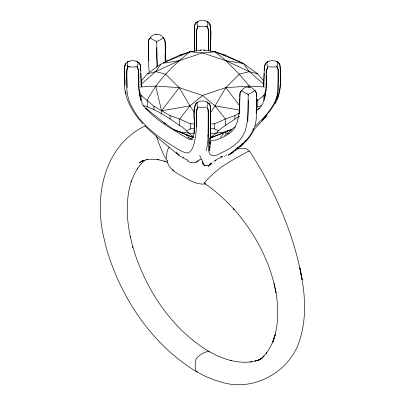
<?xml version="1.0" encoding="UTF-8"?>
<svg xmlns="http://www.w3.org/2000/svg" width="405" height="405" viewBox="0 0 405 405"><rect width="100%" height="100%" fill="white"/><g stroke="black" fill="none" stroke-linecap="round" stroke-linejoin="round"><path stroke-width="0.61" d="M149.156 71.817L148.453 63.003L148.377 42.479L148.726 39.817L149.825 38.207A4.298 3.498 -0.5 0 1 149.946 38.1L150.969 36.931A10.019 7.665 26.9 0 1 155.626 34.263L157.935 34.243A10.019 7.67 -27.3 0 1 162.587 36.931L164.44 39.012L165.068 40.905L165.326 53.182L166.045 61.666M148.367 43.998L148.61 40.227L150.073 38.014M157.469 66.648L156.867 57.216L156.775 42.044M156.775 41.882L156.963 41.351M156.775 34.638L156.775 34.152M156.775 48.853L156.775 47.623M254.603 126.8C257.772 117.131 256.173 106.763 256.618 96.785L256.223 92.502L254.016 89.718A10.019 7.67 -27.3 0 0 249.369 87.029L247.05 87.034A10.019 7.67 27.3 0 0 242.398 89.718L240.595 91.717L239.993 93.231L239.578 107.614L238.94 114.21L237.279 121.951L234.87 127.61L232.936 130.258L230.278 132.789L224.891 136.298L217.065 139.745L209.841 141.188M239.8 96.785L240.038 93.013L241.441 90.847A4.89 4.03 1.2 0 1 241.562 90.76L241.663 90.695M248.209 94.405L249.622 93.631A9.988 2.84 -17.8 0 0 253.92 91.166M248.209 86.979L248.209 87.278M248.209 94.593L248.169 94.193M248.209 100.41L247.799 121.703M248.209 95.291L248.209 94.507M266.414 73.826C265.007 71.057 268.485 67.802 267.432 65.893A10.019 5.255 29.4 0 1 267.427 62.092L269.072 61.15A10.019 8.672 0 0 1 275.648 61.145L277.288 62.097A10.019 5.28 -29.1 0 1 277.334 65.883M265.731 92.006C267.69 83.8 264.313 74.464 267.887 66.744M199.204 26.502L198.025 26.411L196.683 29.859L196.192 50.873M210.651 123.692L210.625 108.383L210.19 105.594L208.772 103.179L209.279 103.781M256.618 98.126L256.193 113.324M266.409 75.168L265.827 91.079L264.207 98.764M208.307 50.088L208.398 31.134L207.947 28.299L206.803 26.426L207.421 25.555A10.019 5.28 -29.1 0 0 207.421 21.759L207.355 21.667M239.8 98.126L239.37 113.932M210.494 134.5L210.635 125.185M264.182 70.576L264.445 66.106L265.766 63.175M208.772 22.508L210.19 24.923L210.625 27.712L210.711 51.126M264.171 73.416L263.65 86.66M210.509 133.696L210.529 132.05M210.509 133.655L210.519 132.86M248.209 94.689L248.209 95.099C248.073 105.989 248.751 117.096 246.032 127.747C243.481 139.502 233.3 147.223 222.968 152.067C219.662 153.232 216.397 156.588 212.605 155.495C207.77 155.019 208.843 149.116 208.524 145.709C207.745 133.361 209.749 120.675 207.76 108.479C207.188 107.35 207.274 107.492 207.8 108.575A5.012 2.896 60 0 1 208.221 110.054M196.729 126.724L196.612 111.785L197.184 108.575A4.01 2.303 -60 0 1 197.534 107.857L197.599 107.735M210.428 136.834L210.473 135.189M210.494 134.43L210.448 136.07M210.377 138.307L210.286 140.378M208.099 136.034L208.231 110.059M209.709 149.02L209.805 147.03L209.658 150.938L209.512 149.136M210.018 144.727L210.124 142.778L209.765 147.764L209.942 145.765M210.053 144.155L210.21 141.634L210.084 143.547L210.17 142.221M209.729 148.65L209.901 146.225M124.942 85.364C125.737 78.18 122.305 69.781 126.056 63.155M207.902 139.629L207.314 145.749L206.079 150.797M124.502 68.572L124.624 66.769M264.242 67.837L264.404 66.339L263.609 86.675M264.197 68.698L264.232 68.217M210.256 136.455L210.625 108.383L210.19 105.594L209.036 103.528M277.987 91.252L278.093 69.721M194.461 26.715L194.41 50.802M193.914 133.24L194.197 129.939L194.177 130.364C195.615 121.52 191.722 111.223 196.212 103.179L195.792 103.675M239.061 117.03L239.152 116.26M277.896 92.193L277.258 96.106A48.403 38.85 7.1 0 1 275.982 100.303C273.679 106.53 269.522 111.886 264.966 116.63M210.089 138.11L209.233 143.269M262.217 358.06L259.357 359.858L264.131 355.97L262.632 357.281L266.839 352.573L266.338 353.276L269.943 347.774L272.914 341.547L275.228 334.657L272.712 342.184C278.726 326.455 278.675 309.116 275.997 292.693L276.018 292.785C270.287 261.488 254.674 232.5 233.609 208.853L234.156 209.461C225.195 199.63 215.232 190.704 204.272 183.156C208.651 177.375 214.908 172.333 220.659 167.559A6.733 0.8 -34.9 0 1 222.553 166.212L235.781 158.163L248.786 151.065A6.733 0.8 -34.9 0 1 249.394 150.969L249.257 151.556M265.599 93.018L265.072 96.076M126.902 69.716C126.593 82.088 125.383 95.352 131.711 106.571C141.603 126.365 160.567 138.697 178.919 149.799C181.855 151.141 184.817 153.196 188.158 152.928C193.636 150.194 194.076 142.752 195.407 137.427C196.962 128.375 196.131 119.156 196.769 110.049M194.496 26.76L194.937 24.548L196.212 22.508L195.706 23.105M193.737 134.384L193.286 136.379M249.045 87.272L249.333 86.068L239.33 74.171L225.833 60.694L215.009 51.794L203.685 50.012M264.399 66.385L265.761 63.19M124.953 65.266L124.689 66.304M256.502 110.519C262.217 107.279 264.106 100.774 265.508 94.79M126.988 62.755L126.937 62.922A5.078 2.931 60 0 1 127.276 62.157L128.015 61.621M266.718 62.76L266.667 62.922A5.078 2.931 60.3 0 1 267.006 62.157L267.887 61.585M252.933 129.868L253.353 128.719M196.85 22.422L197.883 21.283M277.101 99.225C280.974 88.32 281.217 75.932 279.794 64.562M253.92 129.468C250.305 138.52 242.438 144.838 235.234 150.989M263.893 100.592L263.893 95.347L265.736 90.654M253.697 129.104L254.406 127.383M127.043 62.603L127.843 61.687A3.883 2.238 58.6 0 1 128.086 61.601L129.337 61.15M266.774 62.603L267.74 61.626M277.288 65.893L276.499 66.774M195.504 104.06C192.659 113.522 195.245 123.996 194.289 133.817M252.72 130.445L251.662 132.567M137.305 66.395L137.553 65.893A10.019 5.28 -29.1 0 0 137.553 62.097L137.234 61.712M275.056 103.918C281.819 92.193 281.298 77.765 279.885 64.775M251.394 133.098C248.478 138.348 244.109 142.59 239.638 146.524M198.161 107.097L197.711 107.548A4.283 2.44 -60 0 0 197.579 107.776L197.508 107.897A4.445 2.557 -60 0 0 196.795 110.044M198.101 160.633L197.194 161.711L196 162.273A4.121 2.481 5.1 0 1 194.086 162.339M150.604 37.488L150.787 37.184M201.3 50.012L189.975 51.794C173.087 65.311 157.125 80.863 147.228 100.349L147.228 106.763C158.907 111.294 169.366 118.341 179.602 125.454C185.065 128.39 188.163 133.508 193.403 136.637M210.489 112.585L215.009 105.882L225.833 87.647L239.33 74.171L249.333 71.614L257.757 73.918L263.893 81.243M239.178 116.311L225.382 125.454L218.224 130.683L216.979 132.734L210.109 137.7M137.133 66.688C140.667 74.803 137.26 86.209 139.907 95.089M197.772 107.447L198.025 107.082L197.584 106.272A10.019 5.255 29.4 0 1 197.564 102.43L199.204 101.483A10.019 8.672 0 0 1 205.78 101.483L207.421 102.43A10.019 5.255 -29.4 0 1 207.426 106.226C206.626 106.935 207.588 107.765 206.722 107.102M169.128 147.116C166.87 150.422 166.298 154.629 166.738 158.537M220.386 137.442L223.692 133.539M126.021 63.2C122.826 68.172 125.236 74.682 124.487 80.17C123.186 96.744 132.06 111.886 142.838 123.733M208.403 166.895L210.089 164.531M210.772 164.455L210.038 164.673L210.696 163.822M140.677 84.685L155.652 71.614L161.175 64M225.382 125.454L225.382 119.04L215.009 105.882L202.49 95.438L179.152 87.647L161.544 110.778L161.544 113.678M264.662 86.989L249.333 86.068L225.833 87.647L202.49 95.438L189.975 105.882L179.602 119.04L179.602 125.454M266.323 115.891L262.121 120.811L266.844 115.222L260.481 122.745L253.383 130.197M141.092 81.243L147.228 73.918L160.532 64.203M207.249 21.536L205.78 20.812A10.019 8.647 0.2 0 0 199.209 20.827L197.564 21.759A10.019 5.25 29 0 0 197.529 25.55M163.073 37.797L163.266 37.873M196.212 22.508L194.795 24.923L194.359 27.712L194.435 51.465M210.792 163.711L211.035 163.423M128.157 61.585L127.722 62.066A10.019 5.25 29 0 0 127.661 65.883M237.927 147.106L231.701 153.247M192.633 138.92C190.37 141.441 187.267 137.518 184.882 136.799C171.31 128.299 156.441 120.974 146.104 108.363M253.95 91.115L254.381 90.72M244.782 141.345L245.486 140.621M197.873 21.384L197.969 21.262A3.837 2.222 61.4 0 0 197.731 21.343L197.184 21.774A5.012 2.896 60 0 0 196.83 22.503M162.962 37.923L162.587 38.267A10.019 2.84 -17.9 0 1 157.94 40.956L157.413 41.173M210.038 164.673L210.322 164.395M144.631 160.36L141.588 163.25L137.093 169.052L137.892 167.974L134.085 174.611L131.073 181.982L131.468 180.898C125.53 198.961 126.562 218.482 130.324 236.879L130.162 236.155L132.921 247.374L132.754 246.746C145.162 288.679 170.849 328.298 208.696 351.322L209.258 352.021M241.699 144.357L242.519 143.593M255.115 126.259C265.245 116.438 276.731 105.087 277.967 90.229C278.215 83.805 278.351 77.37 278.235 70.946C278.25 69.731 277.693 68.035 277.131 67.195M231.918 129.757L227.078 133.721M231.726 153.222L232.252 152.806M240.697 146.286L243.344 143.876M240.853 145.137L228.703 155.12M256.411 101.534L263.893 95.347M227.777 130.547C226.451 131.144 223.924 134.718 227.195 133.893M199.807 159.717L196 162.273M212.772 162.233L213.05 162.01M230.283 153.91L228.8 155.049M214.017 161.251L217.875 158.73L222.011 157.099M150.133 37.974L150.463 37.756L150.969 38.267A10.019 2.84 17.9 0 0 155.616 40.956L156.527 41.325M231.159 129.625L209.795 138.282L231.159 129.625L235.28 126.709M224.542 135.478L225.808 134.617M188.705 137.305L188.123 137.487M188.295 137.568L188.107 137.285M241.729 90.649L242.398 91.054A10.019 2.84 17.9 0 0 247.045 93.742L247.571 93.96M256.714 109.856L259.418 108.236M262.162 358.066L257.372 360.825L260.861 358.982L255.266 361.144L257.215 360.49L250.675 361.933L251.621 361.852L244.929 362.328L237.932 361.888L230.688 360.541L231.437 360.728L223.955 358.471L216.351 355.327L208.696 351.322C204.069 351.859 199.457 355.084 196.288 358.486C195.002 362.516 194.532 367.735 196.288 371.582L205.37 376.331L214.361 380.032L223.919 382.841C254.603 391.129 289.21 371.694 299.179 341.769L299.381 341.132C309.876 309.531 302.682 275.496 293.691 244.458C283.368 211.491 268.49 179.926 249.465 151.085M210.433 123.991L214.706 123.743L225.382 119.04L234.915 115.562L239.709 112.868M145.309 125.803C104.475 145.435 94.188 194.942 103.422 235.862L106.505 248.741C121.014 298.191 151.86 344.417 196.288 371.582L197.605 371.618M143.233 160.547L139.462 162.547L144.469 160.223M209.749 138.211L213.648 136.272M186.761 130.683L190.279 128.993L194.552 128.046M163.817 62.436L179.602 55.227L189.975 51.794L202.49 52.903L215.009 51.794L225.382 55.227L243.44 63.494L257.757 73.918M147.228 73.918L155.652 71.614L179.152 60.694L202.49 52.903L225.833 60.694L249.333 71.614L264.308 84.685M227.311 133.797L228.405 133.301M256.633 107.244L261.873 105.482M163.286 62.775L189.975 51.794M205.153 182.939L204.272 183.156M144.519 160.137L141.968 161.018L147.8 159.524L146.291 159.656L152.417 159.221L158.856 159.828L157.429 159.469L165.549 161.473M210.139 164.643L208.337 165.189A12.656 8.292 9.2 0 1 208.084 165.245M224.264 156.482L224.648 156.381M200.05 50.428L201.882 49.977M179.602 55.227L182.569 54.564M194.496 112.585L189.975 105.882L161.544 110.778L153.966 106.262L141.092 95.347L139.249 90.654M237.583 148.746C241.208 148.427 245.774 147.597 248.716 150.26M161.544 63.494L179.152 60.694M210.342 133.741L224.891 131.974M206.752 165.508L205.613 165.559M136.855 66.769L137.189 66.876A3.974 2.238 59.9 0 1 137.406 67.215L137.933 68.237A5.012 2.875 60 0 1 138.363 69.721M135.913 66.84L136.672 66.784M205.791 183.926C197.027 185.095 189.14 180.174 181.855 176.018C175.492 172.591 168.232 168.242 167.017 160.395M206.606 26.441L205.78 26.502M206.216 26.472L206.535 26.447M276.169 66.8L275.648 66.84A10.019 1.838 0 0 1 269.067 66.84L268.363 66.79M205.846 107.168L205.846 107.168A10.019 1.888 0.1 0 1 199.133 107.214L198.825 107.148M140.322 86.989L155.652 86.068L179.152 87.647L189.975 105.882M155.652 86.068L161.544 110.778L170.07 115.562L179.602 119.04L190.279 123.743L194.552 123.991M129.337 66.84L128.815 66.8L129.144 66.825M128.486 66.774L128.122 66.688M139.477 94.79L141.092 100.592L143.112 105.482L145.567 108.236L164.04 122.705L173.826 129.625L180.093 131.974L194.041 133.65M225.833 60.694L243.44 63.494L249.333 71.614M215.009 105.882L239.73 110.14M206.96 21.247L207.299 21.364A4.242 2.45 -60.6 0 1 207.385 21.409L207.476 21.47A4.445 2.567 -60.2 0 1 208.14 22.518M276.828 61.585L277.162 61.702A4.283 2.476 -59.4 0 1 277.273 61.762L277.344 61.803M136.981 61.535L138.211 62.603L137.411 61.687M206.96 101.923L208.135 103.093L207.112 101.959M210.433 128.046L214.706 128.993L218.224 130.683M222.416 54.564L225.382 55.227M192.562 139.102L191.783 138.9M203.102 49.977L204.935 50.428M155.652 71.614L165.655 74.171L179.152 87.647M135.913 61.15L136.92 61.504M143.112 105.482L147.228 106.763M207.092 21.283L207.274 21.354A4.283 2.476 -59.5 0 1 207.411 21.424L207.456 21.455A4.01 2.314 -60 0 1 207.8 21.774L208.135 22.422M190.684 138.556L190.158 138.363A28.421 13.74 -7 0 1 188.178 137.528M164.055 161.104L167.832 162.542M247.516 93.935L248.088 94.162M173.826 129.625L193.463 137.594L180.093 131.974M215.009 51.794L243.44 63.494M164.04 122.705L165.711 123.535M191.337 136.272L193.565 137.381M188.107 160.598L187.844 160.466M219.419 134.247L220.087 134.622M254.593 90.593L255.034 90.892A4.298 3.518 -0.5 0 1 255.16 90.993L256.375 93.013L256.618 96.785M277.253 61.747L277.319 61.788A4.01 2.314 -59.8 0 1 277.668 62.107L277.941 62.603M186.948 159.975L179.592 155.728M145.567 108.236L148.27 109.856M178.929 155.328L178.595 155.105M163.423 37.974C167.746 44.165 163.782 54.513 165.615 61.945M172.348 169.796L173.882 171.006M177.972 154.664L157.915 137.948L144.965 126.026M278.407 62.618L278.696 62.891M138.692 62.633L139.973 64.395L140.57 66.299L140.246 65.038M138.743 62.669L140.034 64.491L140.616 66.531M278.503 62.699L279.804 64.618M209.036 22.852C212.883 31.382 209.557 41.664 210.808 50.822M278.837 63.043L279.683 64.349M225.833 87.647L239.993 106.252M191.56 136.338L192.572 137.73M255.064 89.935L255.261 90.209M167.28 160.972C162.344 153.363 159.327 144.646 156.391 136.105M186.178 134.409L186.675 135.138M197.853 26.128L196.719 29.616L196.547 34.147M128.112 66.673L127.929 66.354M277.142 67.215L277.663 68.237A5.012 2.896 60 0 1 278.088 69.721M249.333 86.068L249.956 87.126M256.507 98.233L257.757 100.349L257.757 106.763M207.319 26.948L207.8 27.899M279.248 63.626L279.698 64.405M197.564 25.555L197.746 25.925M127.762 66.03L127.919 66.339L127.697 65.893M202.824 163.676L203.102 164.268A3.579 2.278 8.7 0 0 203.588 164.891M181.951 132.799L182.189 133.412M199.751 155.495L204.454 165.372A1.984 1.266 8.6 0 1 203.644 164.931M186.158 134.014L186.508 135.067M187.9 135.807L188.229 136.809M140.51 97.944L141.031 99.569M140.332 97.403L138.981 89.059L138.368 69.721M125.914 92.77L126.188 93.914M202.525 162.663L202.444 162.309M125.56 91.186L125.778 92.193M274.013 283.191L276.018 292.785M209.582 149.637L209.744 150.589L209.587 149.556M210.6 27.727L210.18 24.928M141.36 86.948L140.581 66.339L140.803 70.561M140.606 66.572L140.737 67.837M141.335 86.285L140.813 73.406M148.792 60.785L148.367 44.656M127.302 87.536L126.735 72.277L127.322 68.237A3.969 2.293 -60 0 1 127.615 67.6L127.686 67.478A4.237 2.481 -60 0 1 127.838 67.21L128.157 66.744L127.666 67.519A4.435 2.572 -60 0 0 126.912 69.711M208.808 50.878L208.226 29.388A5.078 2.951 60 0 0 207.836 28.001M156.988 66.896L156.775 49.511M196.693 51.076L196.547 34.83M156.775 41.669L156.775 42.221M234.915 115.562L234.915 118.938M214.706 123.743L214.706 128.993M190.279 123.743L190.279 128.993M170.07 115.562L170.07 118.938M153.966 106.262L153.966 109.644M141.092 95.347L141.092 100.592M206.995 26.548A3.939 2.268 60 0 1 207.274 26.978M205.851 26.538A10.019 1.888 -0.1 0 1 199.113 26.548M191.762 138.91A19.091 9.183 -6.8 0 1 190.664 138.566M129.347 61.165A10.019 8.647 0.2 0 1 135.908 61.17M135.984 66.876A10.019 1.888 -0.1 0 1 129.251 66.886M177.071 153.125A7.158 3.589 12.9 0 1 176.175 152.052M179.213 154.74A16.281 9.163 -1 0 1 176.955 153.075M179.314 155.905A25.52 15.294 -6.7 0 1 178.676 155.5M183.293 157.717A3.822 2.207 -60 0 1 183.743 157.337M187.935 160.172A25.515 16.079 -0.5 0 1 187.216 159.783M190.963 162.587A16.276 10.874 -3.9 0 1 187.53 161.074M193.914 162.901A7.148 4.07 2 0 1 191.084 162.289M201.088 159.084A312.093 84.498 55.9 0 1 199.913 159.879M207.993 135.012A48.403 3.473 88.5 0 1 207.811 138.621M205.598 165.453A2.84 1.721 9.4 0 1 204.5 165.28M208.216 165.412A8.935 5.812 8.6 0 1 206.854 165.701M210.22 164.734A22.229 13.932 7 0 1 210.747 164.582M202.343 162.319A18.144 11.558 4.4 0 1 202.237 161.813M202.854 163.676A17.85 11.32 9.6 0 1 202.551 162.663M277.354 61.788A4.445 2.567 -59.8 0 1 277.906 62.532M232.212 152.979A2.015 0.84 -7.7 0 1 230.911 153.014M234.166 150.822A7.285 1.959 -28.9 0 1 232.971 151.971M234.004 151.743A4.065 1.585 -11.1 0 1 232.131 152.715M230.172 153.505A2.015 0.937 -11.7 0 1 230.374 153.9M211.192 163.984A19.764 2.906 -31.8 0 1 211.977 163.291M209.674 164.293A18.407 3.134 -29.9 0 1 211.061 162.952M215.192 161.089A14.712 1.498 -34 0 1 215.992 160.486M221.14 156.806A13.674 3.939 -9.1 0 1 222.127 156.497M220.573 156.821A10.697 1.625 -12.3 0 1 222.628 156.203M226.866 154.781A7.285 0.775 -15.6 0 1 225.307 155.226M230.146 153.951A4.065 1.671 -12.9 0 1 228.162 155.019M196.906 102.941L196.85 103.093A5.078 2.931 59.7 0 1 197.144 102.495L197.812 101.979L196.906 102.941M276.838 66.734L277.096 67.144L276.843 66.769M186.649 135.052L187.11 134.819L186.67 135.042M302.095 279.617L299.862 268.054L302.095 279.617"/></g></svg>
